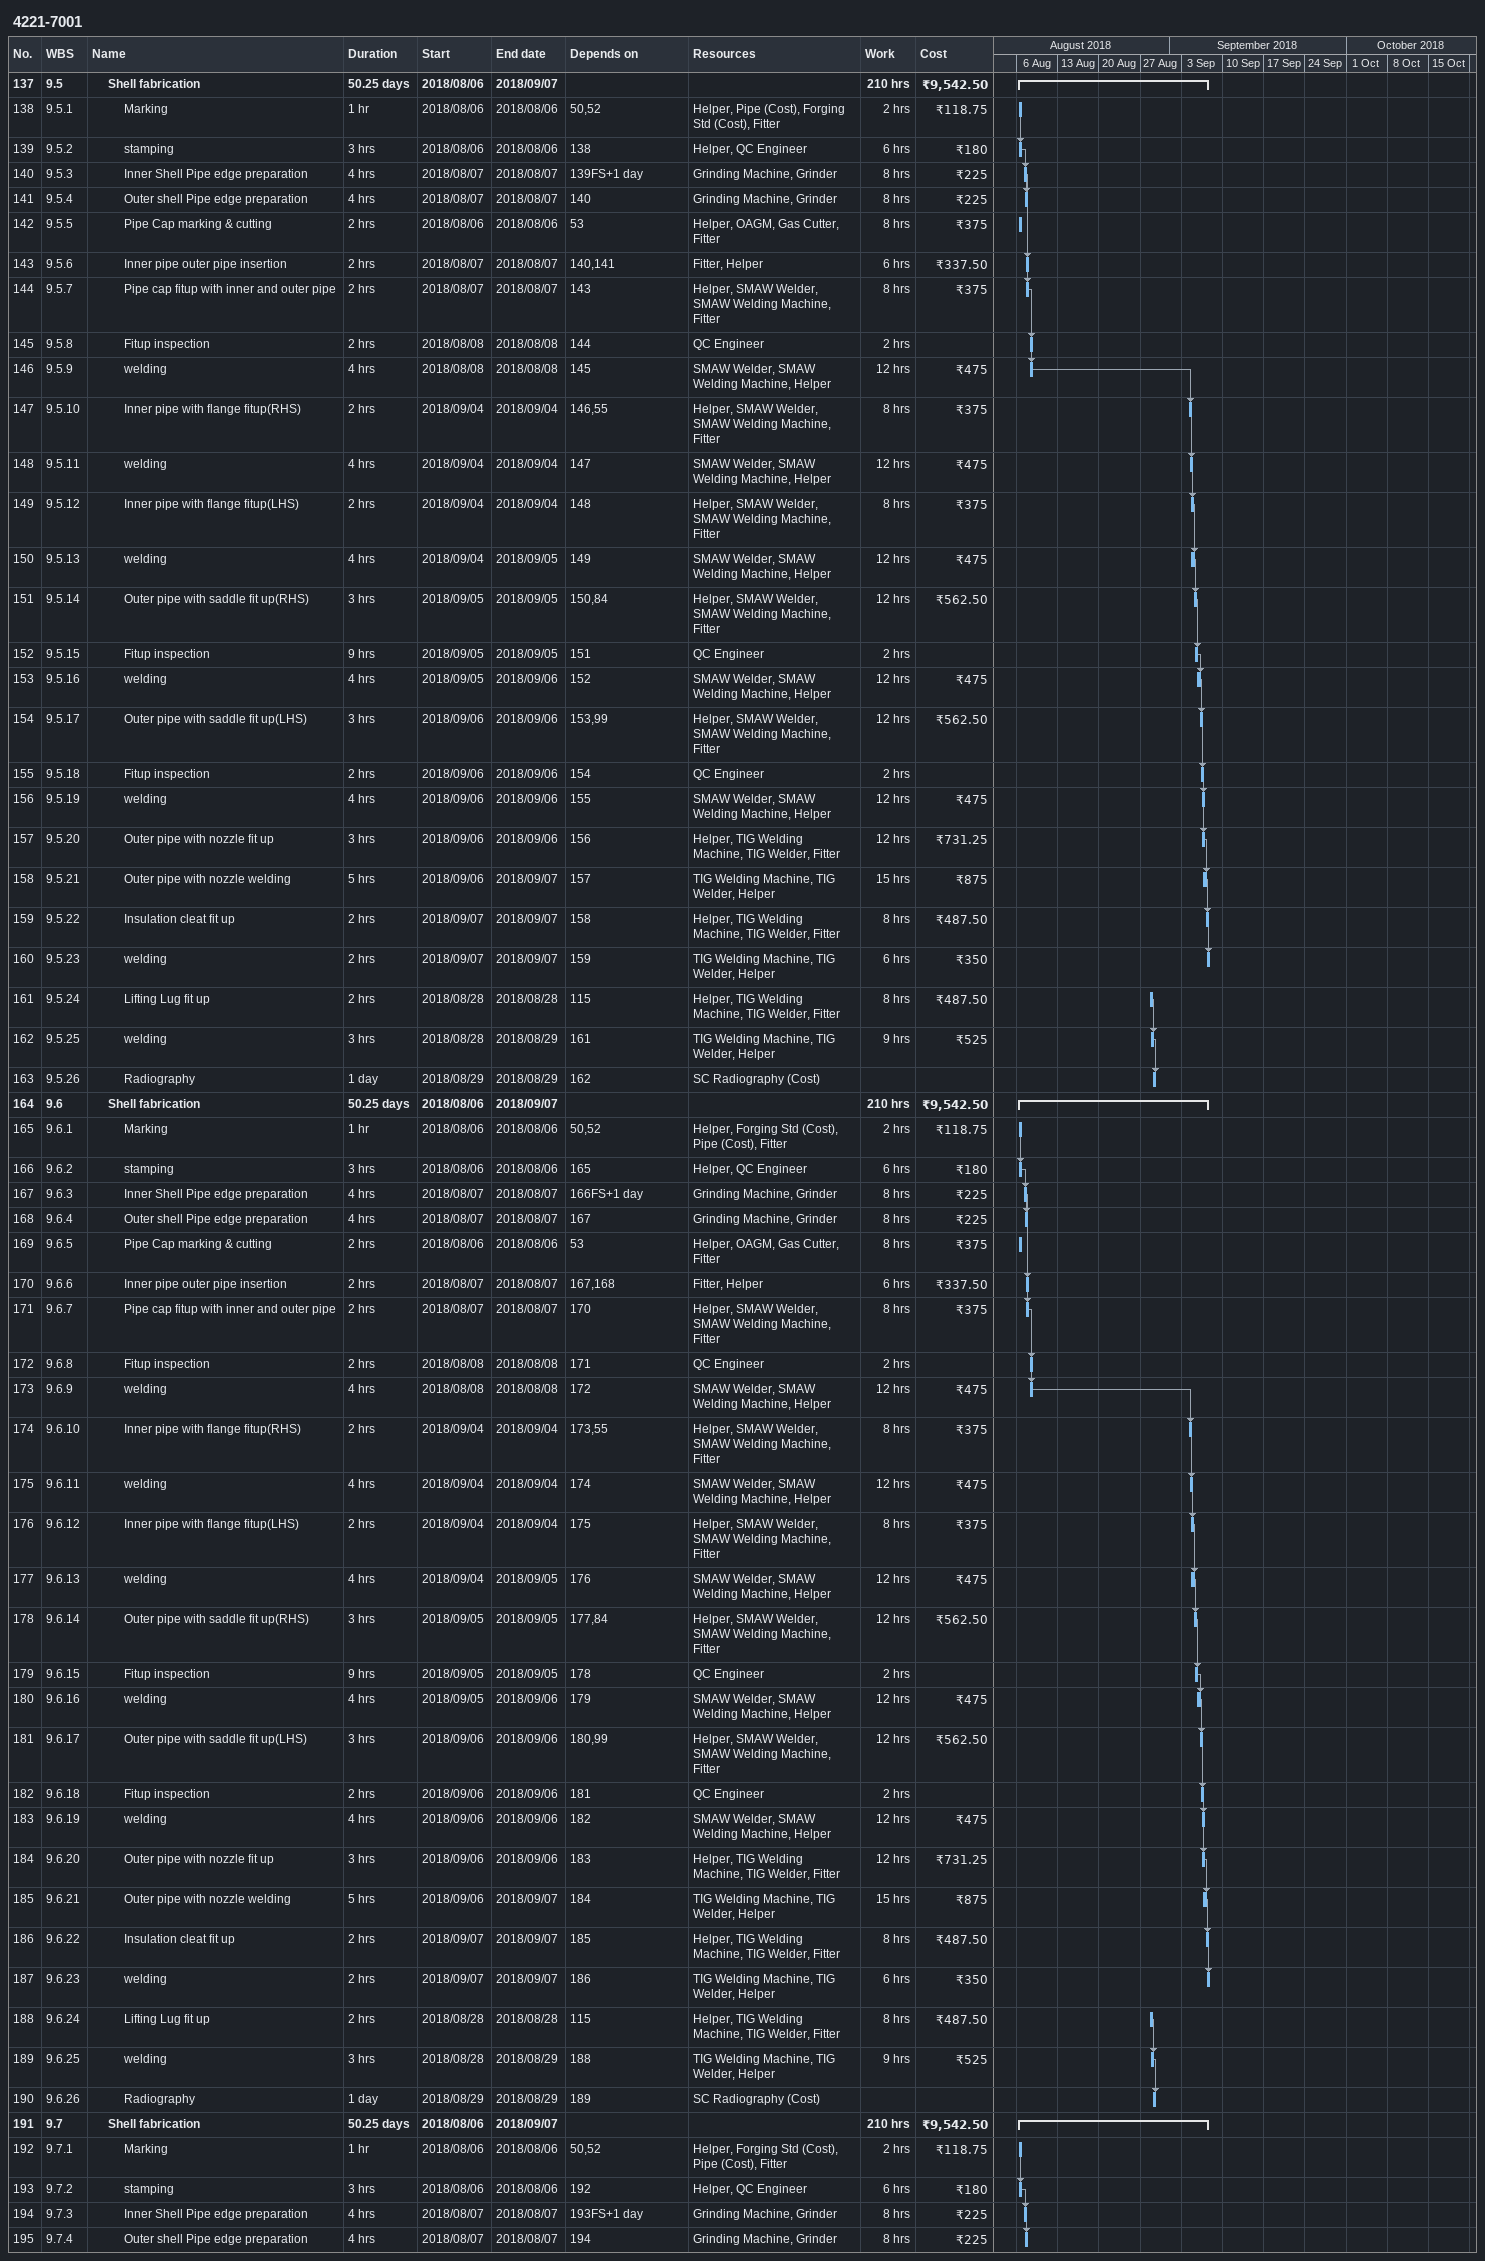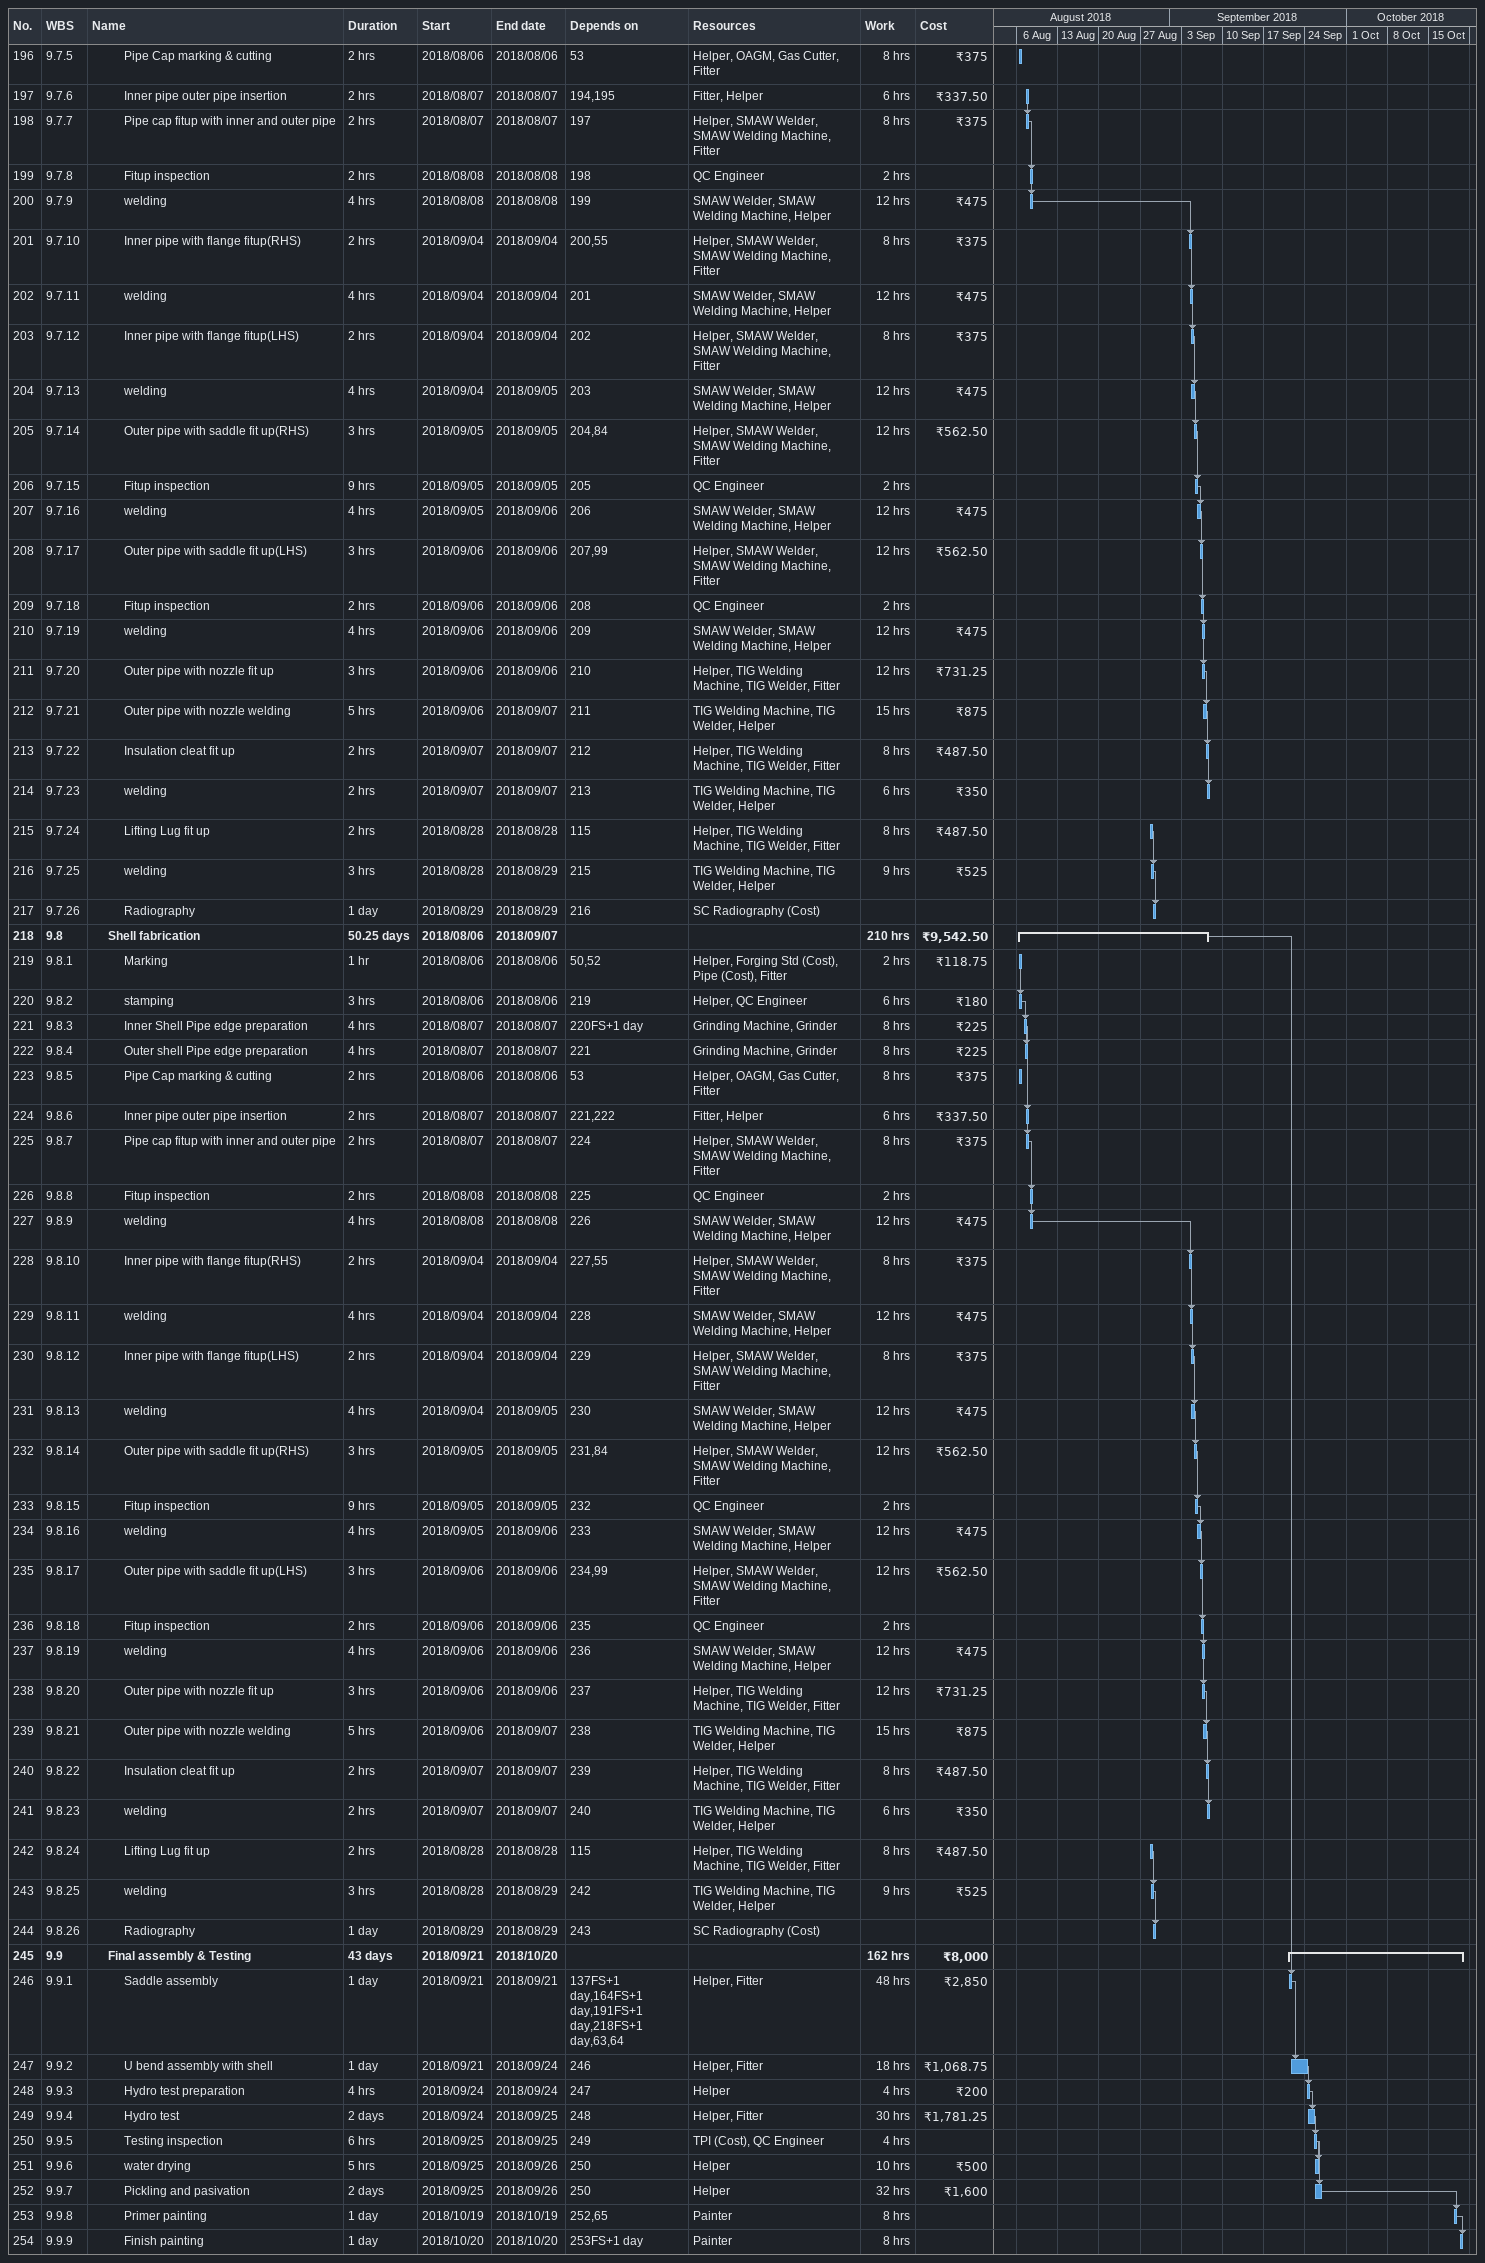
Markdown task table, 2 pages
4221-7001

| ID | WBS | Task | Duration | Start | Finish | Predecessors | Resources | Work (h) | Cost (₹) |
|---|---|---|---|---|---|---|---|---|---|
| 137 | 9.5 | **Shell fabrication** | 50.25d | 2018-08-06 | 2018-09-07 |  |  | 210 | 9542.50 |
| 138 | 9.5.1 | Marking | 1h | 2018-08-06 | 2018-08-06 | 50, 52 | Helper, Pipe (Cost), Forging Std (Cost), Fitter | 2 | 118.75 |
| 139 | 9.5.2 | stamping | 3h | 2018-08-06 | 2018-08-06 | 138 | Helper, QC Engineer | 6 | 180 |
| 140 | 9.5.3 | Inner Shell Pipe edge preparation | 4h | 2018-08-07 | 2018-08-07 | 139FS+1d | Grinding Machine, Grinder | 8 | 225 |
| 141 | 9.5.4 | Outer shell Pipe edge preparation | 4h | 2018-08-07 | 2018-08-07 | 140 | Grinding Machine, Grinder | 8 | 225 |
| 142 | 9.5.5 | Pipe Cap marking & cutting | 2h | 2018-08-06 | 2018-08-06 | 53 | Helper, OAGM, Gas Cutter, Fitter | 8 | 375 |
| 143 | 9.5.6 | Inner pipe outer pipe insertion | 2h | 2018-08-07 | 2018-08-07 | 140, 141 | Fitter, Helper | 6 | 337.50 |
| 144 | 9.5.7 | Pipe cap fitup with inner and outer pipe | 2h | 2018-08-07 | 2018-08-07 | 143 | Helper, SMAW Welder, SMAW Welding Machine, Fitter | 8 | 375 |
| 145 | 9.5.8 | Fitup inspection | 2h | 2018-08-08 | 2018-08-08 | 144 | QC Engineer | 2 |  |
| 146 | 9.5.9 | welding | 4h | 2018-08-08 | 2018-08-08 | 145 | SMAW Welder, SMAW Welding Machine, Helper | 12 | 475 |
| 147 | 9.5.10 | Inner pipe with flange fitup(RHS) | 2h | 2018-09-04 | 2018-09-04 | 146, 55 | Helper, SMAW Welder, SMAW Welding Machine, Fitter | 8 | 375 |
| 148 | 9.5.11 | welding | 4h | 2018-09-04 | 2018-09-04 | 147 | SMAW Welder, SMAW Welding Machine, Helper | 12 | 475 |
| 149 | 9.5.12 | Inner pipe with flange fitup(LHS) | 2h | 2018-09-04 | 2018-09-04 | 148 | Helper, SMAW Welder, SMAW Welding Machine, Fitter | 8 | 375 |
| 150 | 9.5.13 | welding | 4h | 2018-09-04 | 2018-09-05 | 149 | SMAW Welder, SMAW Welding Machine, Helper | 12 | 475 |
| 151 | 9.5.14 | Outer pipe with saddle fit up(RHS) | 3h | 2018-09-05 | 2018-09-05 | 150, 84 | Helper, SMAW Welder, SMAW Welding Machine, Fitter | 12 | 562.50 |
| 152 | 9.5.15 | Fitup inspection | 9h | 2018-09-05 | 2018-09-05 | 151 | QC Engineer | 2 |  |
| 153 | 9.5.16 | welding | 4h | 2018-09-05 | 2018-09-06 | 152 | SMAW Welder, SMAW Welding Machine, Helper | 12 | 475 |
| 154 | 9.5.17 | Outer pipe with saddle fit up(LHS) | 3h | 2018-09-06 | 2018-09-06 | 153, 99 | Helper, SMAW Welder, SMAW Welding Machine, Fitter | 12 | 562.50 |
| 155 | 9.5.18 | Fitup inspection | 2h | 2018-09-06 | 2018-09-06 | 154 | QC Engineer | 2 |  |
| 156 | 9.5.19 | welding | 4h | 2018-09-06 | 2018-09-06 | 155 | SMAW Welder, SMAW Welding Machine, Helper | 12 | 475 |
| 157 | 9.5.20 | Outer pipe with nozzle fit up | 3h | 2018-09-06 | 2018-09-06 | 156 | Helper, TIG Welding Machine, TIG Welder, Fitter | 12 | 731.25 |
| 158 | 9.5.21 | Outer pipe with nozzle welding | 5h | 2018-09-06 | 2018-09-07 | 157 | TIG Welding Machine, TIG Welder, Helper | 15 | 875 |
| 159 | 9.5.22 | Insulation cleat fit up | 2h | 2018-09-07 | 2018-09-07 | 158 | Helper, TIG Welding Machine, TIG Welder, Fitter | 8 | 487.50 |
| 160 | 9.5.23 | welding | 2h | 2018-09-07 | 2018-09-07 | 159 | TIG Welding Machine, TIG Welder, Helper | 6 | 350 |
| 161 | 9.5.24 | Lifting Lug fit up | 2h | 2018-08-28 | 2018-08-28 | 115 | Helper, TIG Welding Machine, TIG Welder, Fitter | 8 | 487.50 |
| 162 | 9.5.25 | welding | 3h | 2018-08-28 | 2018-08-29 | 161 | TIG Welding Machine, TIG Welder, Helper | 9 | 525 |
| 163 | 9.5.26 | Radiography | 1d | 2018-08-29 | 2018-08-29 | 162 | SC Radiography (Cost) |  |  |
| 164 | 9.6 | **Shell fabrication** | 50.25d | 2018-08-06 | 2018-09-07 |  |  | 210 | 9542.50 |
| 165 | 9.6.1 | Marking | 1h | 2018-08-06 | 2018-08-06 | 50, 52 | Helper, Forging Std (Cost), Pipe (Cost), Fitter | 2 | 118.75 |
| 166 | 9.6.2 | stamping | 3h | 2018-08-06 | 2018-08-06 | 165 | Helper, QC Engineer | 6 | 180 |
| 167 | 9.6.3 | Inner Shell Pipe edge preparation | 4h | 2018-08-07 | 2018-08-07 | 166FS+1d | Grinding Machine, Grinder | 8 | 225 |
| 168 | 9.6.4 | Outer shell Pipe edge preparation | 4h | 2018-08-07 | 2018-08-07 | 167 | Grinding Machine, Grinder | 8 | 225 |
| 169 | 9.6.5 | Pipe Cap marking & cutting | 2h | 2018-08-06 | 2018-08-06 | 53 | Helper, OAGM, Gas Cutter, Fitter | 8 | 375 |
| 170 | 9.6.6 | Inner pipe outer pipe insertion | 2h | 2018-08-07 | 2018-08-07 | 167, 168 | Fitter, Helper | 6 | 337.50 |
| 171 | 9.6.7 | Pipe cap fitup with inner and outer pipe | 2h | 2018-08-07 | 2018-08-07 | 170 | Helper, SMAW Welder, SMAW Welding Machine, Fitter | 8 | 375 |
| 172 | 9.6.8 | Fitup inspection | 2h | 2018-08-08 | 2018-08-08 | 171 | QC Engineer | 2 |  |
| 173 | 9.6.9 | welding | 4h | 2018-08-08 | 2018-08-08 | 172 | SMAW Welder, SMAW Welding Machine, Helper | 12 | 475 |
| 174 | 9.6.10 | Inner pipe with flange fitup(RHS) | 2h | 2018-09-04 | 2018-09-04 | 173, 55 | Helper, SMAW Welder, SMAW Welding Machine, Fitter | 8 | 375 |
| 175 | 9.6.11 | welding | 4h | 2018-09-04 | 2018-09-04 | 174 | SMAW Welder, SMAW Welding Machine, Helper | 12 | 475 |
| 176 | 9.6.12 | Inner pipe with flange fitup(LHS) | 2h | 2018-09-04 | 2018-09-04 | 175 | Helper, SMAW Welder, SMAW Welding Machine, Fitter | 8 | 375 |
| 177 | 9.6.13 | welding | 4h | 2018-09-04 | 2018-09-05 | 176 | SMAW Welder, SMAW Welding Machine, Helper | 12 | 475 |
| 178 | 9.6.14 | Outer pipe with saddle fit up(RHS) | 3h | 2018-09-05 | 2018-09-05 | 177, 84 | Helper, SMAW Welder, SMAW Welding Machine, Fitter | 12 | 562.50 |
| 179 | 9.6.15 | Fitup inspection | 9h | 2018-09-05 | 2018-09-05 | 178 | QC Engineer | 2 |  |
| 180 | 9.6.16 | welding | 4h | 2018-09-05 | 2018-09-06 | 179 | SMAW Welder, SMAW Welding Machine, Helper | 12 | 475 |
| 181 | 9.6.17 | Outer pipe with saddle fit up(LHS) | 3h | 2018-09-06 | 2018-09-06 | 180, 99 | Helper, SMAW Welder, SMAW Welding Machine, Fitter | 12 | 562.50 |
| 182 | 9.6.18 | Fitup inspection | 2h | 2018-09-06 | 2018-09-06 | 181 | QC Engineer | 2 |  |
| 183 | 9.6.19 | welding | 4h | 2018-09-06 | 2018-09-06 | 182 | SMAW Welder, SMAW Welding Machine, Helper | 12 | 475 |
| 184 | 9.6.20 | Outer pipe with nozzle fit up | 3h | 2018-09-06 | 2018-09-06 | 183 | Helper, TIG Welding Machine, TIG Welder, Fitter | 12 | 731.25 |
| 185 | 9.6.21 | Outer pipe with nozzle welding | 5h | 2018-09-06 | 2018-09-07 | 184 | TIG Welding Machine, TIG Welder, Helper | 15 | 875 |
| 186 | 9.6.22 | Insulation cleat fit up | 2h | 2018-09-07 | 2018-09-07 | 185 | Helper, TIG Welding Machine, TIG Welder, Fitter | 8 | 487.50 |
| 187 | 9.6.23 | welding | 2h | 2018-09-07 | 2018-09-07 | 186 | TIG Welding Machine, TIG Welder, Helper | 6 | 350 |
| 188 | 9.6.24 | Lifting Lug fit up | 2h | 2018-08-28 | 2018-08-28 | 115 | Helper, TIG Welding Machine, TIG Welder, Fitter | 8 | 487.50 |
| 189 | 9.6.25 | welding | 3h | 2018-08-28 | 2018-08-29 | 188 | TIG Welding Machine, TIG Welder, Helper | 9 | 525 |
| 190 | 9.6.26 | Radiography | 1d | 2018-08-29 | 2018-08-29 | 189 | SC Radiography (Cost) |  |  |
| 191 | 9.7 | **Shell fabrication** | 50.25d | 2018-08-06 | 2018-09-07 |  |  | 210 | 9542.50 |
| 192 | 9.7.1 | Marking | 1h | 2018-08-06 | 2018-08-06 | 50, 52 | Helper, Forging Std (Cost), Pipe (Cost), Fitter | 2 | 118.75 |
| 193 | 9.7.2 | stamping | 3h | 2018-08-06 | 2018-08-06 | 192 | Helper, QC Engineer | 6 | 180 |
| 194 | 9.7.3 | Inner Shell Pipe edge preparation | 4h | 2018-08-07 | 2018-08-07 | 193FS+1d | Grinding Machine, Grinder | 8 | 225 |
| 195 | 9.7.4 | Outer shell Pipe edge preparation | 4h | 2018-08-07 | 2018-08-07 | 194 | Grinding Machine, Grinder | 8 | 225 |
| 196 | 9.7.5 | Pipe Cap marking & cutting | 2h | 2018-08-06 | 2018-08-06 | 53 | Helper, OAGM, Gas Cutter, Fitter | 8 | 375 |
| 197 | 9.7.6 | Inner pipe outer pipe insertion | 2h | 2018-08-07 | 2018-08-07 | 194, 195 | Fitter, Helper | 6 | 337.50 |
| 198 | 9.7.7 | Pipe cap fitup with inner and outer pipe | 2h | 2018-08-07 | 2018-08-07 | 197 | Helper, SMAW Welder, SMAW Welding Machine, Fitter | 8 | 375 |
| 199 | 9.7.8 | Fitup inspection | 2h | 2018-08-08 | 2018-08-08 | 198 | QC Engineer | 2 |  |
| 200 | 9.7.9 | welding | 4h | 2018-08-08 | 2018-08-08 | 199 | SMAW Welder, SMAW Welding Machine, Helper | 12 | 475 |
| 201 | 9.7.10 | Inner pipe with flange fitup(RHS) | 2h | 2018-09-04 | 2018-09-04 | 200, 55 | Helper, SMAW Welder, SMAW Welding Machine, Fitter | 8 | 375 |
| 202 | 9.7.11 | welding | 4h | 2018-09-04 | 2018-09-04 | 201 | SMAW Welder, SMAW Welding Machine, Helper | 12 | 475 |
| 203 | 9.7.12 | Inner pipe with flange fitup(LHS) | 2h | 2018-09-04 | 2018-09-04 | 202 | Helper, SMAW Welder, SMAW Welding Machine, Fitter | 8 | 375 |
| 204 | 9.7.13 | welding | 4h | 2018-09-04 | 2018-09-05 | 203 | SMAW Welder, SMAW Welding Machine, Helper | 12 | 475 |
| 205 | 9.7.14 | Outer pipe with saddle fit up(RHS) | 3h | 2018-09-05 | 2018-09-05 | 204, 84 | Helper, SMAW Welder, SMAW Welding Machine, Fitter | 12 | 562.50 |
| 206 | 9.7.15 | Fitup inspection | 9h | 2018-09-05 | 2018-09-05 | 205 | QC Engineer | 2 |  |
| 207 | 9.7.16 | welding | 4h | 2018-09-05 | 2018-09-06 | 206 | SMAW Welder, SMAW Welding Machine, Helper | 12 | 475 |
| 208 | 9.7.17 | Outer pipe with saddle fit up(LHS) | 3h | 2018-09-06 | 2018-09-06 | 207, 99 | Helper, SMAW Welder, SMAW Welding Machine, Fitter | 12 | 562.50 |
| 209 | 9.7.18 | Fitup inspection | 2h | 2018-09-06 | 2018-09-06 | 208 | QC Engineer | 2 |  |
| 210 | 9.7.19 | welding | 4h | 2018-09-06 | 2018-09-06 | 209 | SMAW Welder, SMAW Welding Machine, Helper | 12 | 475 |
| 211 | 9.7.20 | Outer pipe with nozzle fit up | 3h | 2018-09-06 | 2018-09-06 | 210 | Helper, TIG Welding Machine, TIG Welder, Fitter | 12 | 731.25 |
| 212 | 9.7.21 | Outer pipe with nozzle welding | 5h | 2018-09-06 | 2018-09-07 | 211 | TIG Welding Machine, TIG Welder, Helper | 15 | 875 |
| 213 | 9.7.22 | Insulation cleat fit up | 2h | 2018-09-07 | 2018-09-07 | 212 | Helper, TIG Welding Machine, TIG Welder, Fitter | 8 | 487.50 |
| 214 | 9.7.23 | welding | 2h | 2018-09-07 | 2018-09-07 | 213 | TIG Welding Machine, TIG Welder, Helper | 6 | 350 |
| 215 | 9.7.24 | Lifting Lug fit up | 2h | 2018-08-28 | 2018-08-28 | 115 | Helper, TIG Welding Machine, TIG Welder, Fitter | 8 | 487.50 |
| 216 | 9.7.25 | welding | 3h | 2018-08-28 | 2018-08-29 | 215 | TIG Welding Machine, TIG Welder, Helper | 9 | 525 |
| 217 | 9.7.26 | Radiography | 1d | 2018-08-29 | 2018-08-29 | 216 | SC Radiography (Cost) |  |  |
| 218 | 9.8 | **Shell fabrication** | 50.25d | 2018-08-06 | 2018-09-07 |  |  | 210 | 9542.50 |
| 219 | 9.8.1 | Marking | 1h | 2018-08-06 | 2018-08-06 | 50, 52 | Helper, Forging Std (Cost), Pipe (Cost), Fitter | 2 | 118.75 |
| 220 | 9.8.2 | stamping | 3h | 2018-08-06 | 2018-08-06 | 219 | Helper, QC Engineer | 6 | 180 |
| 221 | 9.8.3 | Inner Shell Pipe edge preparation | 4h | 2018-08-07 | 2018-08-07 | 220FS+1d | Grinding Machine, Grinder | 8 | 225 |
| 222 | 9.8.4 | Outer shell Pipe edge preparation | 4h | 2018-08-07 | 2018-08-07 | 221 | Grinding Machine, Grinder | 8 | 225 |
| 223 | 9.8.5 | Pipe Cap marking & cutting | 2h | 2018-08-06 | 2018-08-06 | 53 | Helper, OAGM, Gas Cutter, Fitter | 8 | 375 |
| 224 | 9.8.6 | Inner pipe outer pipe insertion | 2h | 2018-08-07 | 2018-08-07 | 221, 222 | Fitter, Helper | 6 | 337.50 |
| 225 | 9.8.7 | Pipe cap fitup with inner and outer pipe | 2h | 2018-08-07 | 2018-08-07 | 224 | Helper, SMAW Welder, SMAW Welding Machine, Fitter | 8 | 375 |
| 226 | 9.8.8 | Fitup inspection | 2h | 2018-08-08 | 2018-08-08 | 225 | QC Engineer | 2 |  |
| 227 | 9.8.9 | welding | 4h | 2018-08-08 | 2018-08-08 | 226 | SMAW Welder, SMAW Welding Machine, Helper | 12 | 475 |
| 228 | 9.8.10 | Inner pipe with flange fitup(RHS) | 2h | 2018-09-04 | 2018-09-04 | 227, 55 | Helper, SMAW Welder, SMAW Welding Machine, Fitter | 8 | 375 |
| 229 | 9.8.11 | welding | 4h | 2018-09-04 | 2018-09-04 | 228 | SMAW Welder, SMAW Welding Machine, Helper | 12 | 475 |
| 230 | 9.8.12 | Inner pipe with flange fitup(LHS) | 2h | 2018-09-04 | 2018-09-04 | 229 | Helper, SMAW Welder, SMAW Welding Machine, Fitter | 8 | 375 |
| 231 | 9.8.13 | welding | 4h | 2018-09-04 | 2018-09-05 | 230 | SMAW Welder, SMAW Welding Machine, Helper | 12 | 475 |
| 232 | 9.8.14 | Outer pipe with saddle fit up(RHS) | 3h | 2018-09-05 | 2018-09-05 | 231, 84 | Helper, SMAW Welder, SMAW Welding Machine, Fitter | 12 | 562.50 |
| 233 | 9.8.15 | Fitup inspection | 9h | 2018-09-05 | 2018-09-05 | 232 | QC Engineer | 2 |  |
| 234 | 9.8.16 | welding | 4h | 2018-09-05 | 2018-09-06 | 233 | SMAW Welder, SMAW Welding Machine, Helper | 12 | 475 |
| 235 | 9.8.17 | Outer pipe with saddle fit up(LHS) | 3h | 2018-09-06 | 2018-09-06 | 234, 99 | Helper, SMAW Welder, SMAW Welding Machine, Fitter | 12 | 562.50 |
| 236 | 9.8.18 | Fitup inspection | 2h | 2018-09-06 | 2018-09-06 | 235 | QC Engineer | 2 |  |
| 237 | 9.8.19 | welding | 4h | 2018-09-06 | 2018-09-06 | 236 | SMAW Welder, SMAW Welding Machine, Helper | 12 | 475 |
| 238 | 9.8.20 | Outer pipe with nozzle fit up | 3h | 2018-09-06 | 2018-09-06 | 237 | Helper, TIG Welding Machine, TIG Welder, Fitter | 12 | 731.25 |
| 239 | 9.8.21 | Outer pipe with nozzle welding | 5h | 2018-09-06 | 2018-09-07 | 238 | TIG Welding Machine, TIG Welder, Helper | 15 | 875 |
| 240 | 9.8.22 | Insulation cleat fit up | 2h | 2018-09-07 | 2018-09-07 | 239 | Helper, TIG Welding Machine, TIG Welder, Fitter | 8 | 487.50 |
| 241 | 9.8.23 | welding | 2h | 2018-09-07 | 2018-09-07 | 240 | TIG Welding Machine, TIG Welder, Helper | 6 | 350 |
| 242 | 9.8.24 | Lifting Lug fit up | 2h | 2018-08-28 | 2018-08-28 | 115 | Helper, TIG Welding Machine, TIG Welder, Fitter | 8 | 487.50 |
| 243 | 9.8.25 | welding | 3h | 2018-08-28 | 2018-08-29 | 242 | TIG Welding Machine, TIG Welder, Helper | 9 | 525 |
| 244 | 9.8.26 | Radiography | 1d | 2018-08-29 | 2018-08-29 | 243 | SC Radiography (Cost) |  |  |
| 245 | 9.9 | **Final assembly & Testing** | 43d | 2018-09-21 | 2018-10-20 |  |  | 162 | 8000 |
| 246 | 9.9.1 | Saddle assembly | 1d | 2018-09-21 | 2018-09-21 | 137FS+1d, 164FS+1d, 191FS+1d, 218FS+1d, 63, 64 | Helper, Fitter | 48 | 2850 |
| 247 | 9.9.2 | U bend assembly with shell | 1d | 2018-09-21 | 2018-09-24 | 246 | Helper, Fitter | 18 | 1068.75 |
| 248 | 9.9.3 | Hydro test preparation | 4h | 2018-09-24 | 2018-09-24 | 247 | Helper | 4 | 200 |
| 249 | 9.9.4 | Hydro test | 2d | 2018-09-24 | 2018-09-25 | 248 | Helper, Fitter | 30 | 1781.25 |
| 250 | 9.9.5 | Testing inspection | 6h | 2018-09-25 | 2018-09-25 | 249 | TPI (Cost), QC Engineer | 4 |  |
| 251 | 9.9.6 | water drying | 5h | 2018-09-25 | 2018-09-26 | 250 | Helper | 10 | 500 |
| 252 | 9.9.7 | Pickling and pasivation | 2d | 2018-09-25 | 2018-09-26 | 250 | Helper | 32 | 1600 |
| 253 | 9.9.8 | Primer painting | 1d | 2018-10-19 | 2018-10-19 | 252, 65 | Painter | 8 |  |
| 254 | 9.9.9 | Finish painting | 1d | 2018-10-20 | 2018-10-20 | 253FS+1d | Painter | 8 |  |
